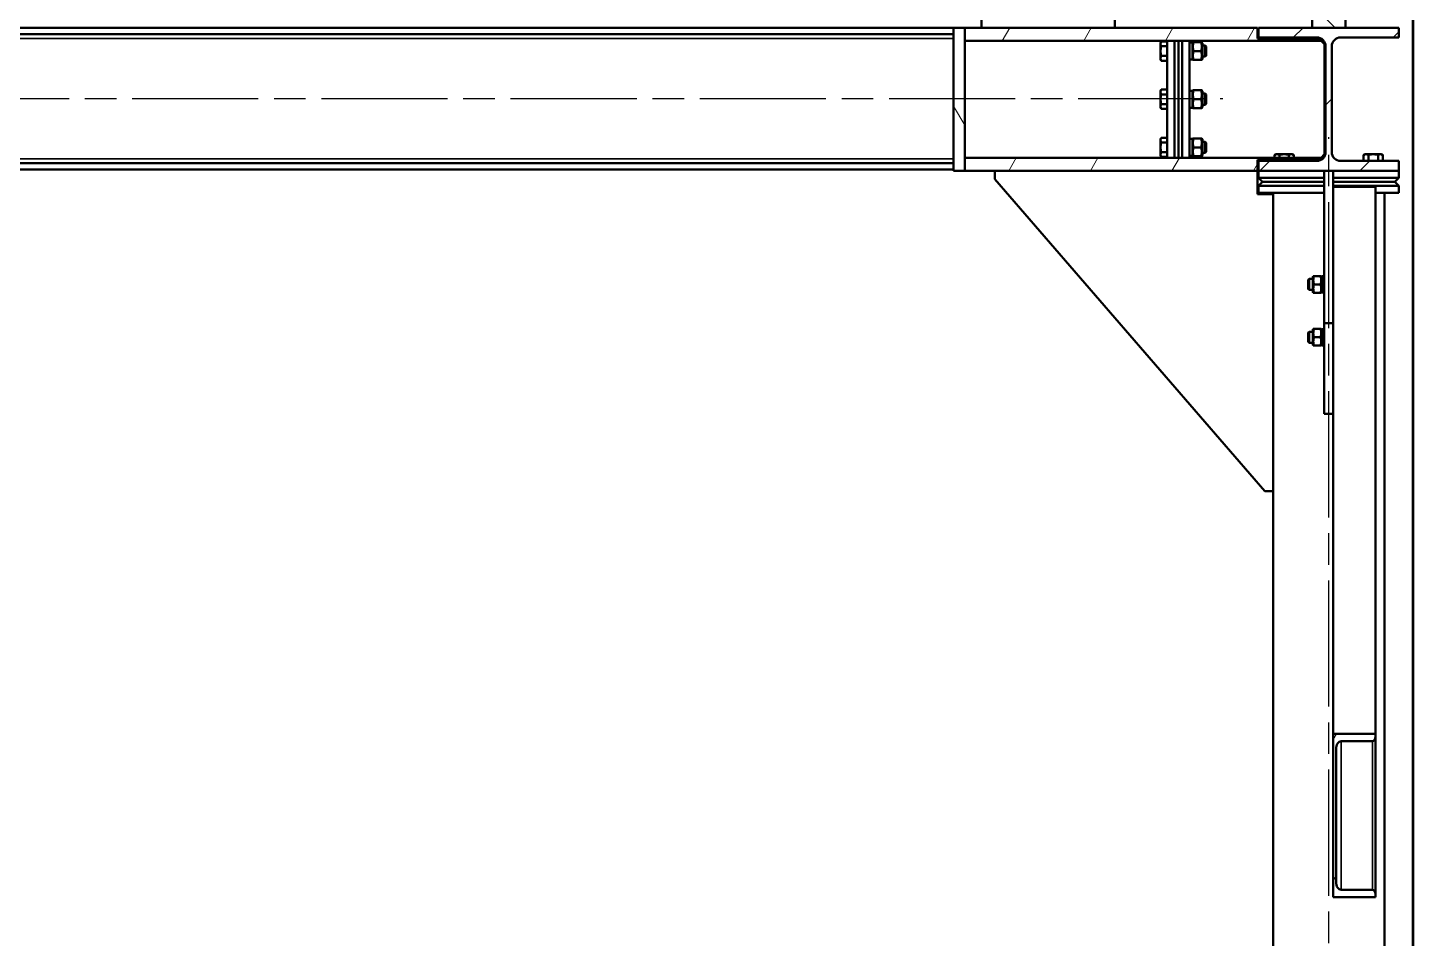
# Model space of a CAD drawing. Header units: millimetres. Extents: x 0 to 25230, y 0 to 17820.
# Drawn here: x 5399 to 7266, y 5082 to 6310 of the extents above; entities that cross this region are included whole.
import ezdxf

# ---------------------------------------------------------------- set-up
doc = ezdxf.new("R2010")
doc.units = ezdxf.units.MM
doc.header["$LTSCALE"] = 30
doc.linetypes.add('CHAIN', pattern=[0.7087, 0.4724, -0.0591, 0.1181, -0.0591])
for name, color, linetype, lineweight in [('Видимые тонкие (ГОСТ)', 7, 'Continuous', 35), ('Видимый контур (ГОСТ)', 7, 'Continuous', 50), ('Осевая линия (ГОСТ)', 7, 'Continuous', 25), ('Штриховка (ГОСТ)', 7, 'Continuous', 18)]:
    doc.layers.add(name, color=color, linetype=linetype, lineweight=lineweight)
pattern_1 = [(60, (0, 0), (-82.4889, 47.625), [])]
pattern_2 = [(30, (0, 0), (-47.625, 82.4889), [])]

msp = doc.modelspace()

# ---------------------------------------------------------------- hatches: boundary and pattern name
at = {"layer": 'Штриховка (ГОСТ)'}
h = msp.add_hatch(dxfattribs=at)
h.set_pattern_fill('ANSI31', color=256, scale=762, angle=-14.9999778, style=0)
h.set_pattern_definition(pattern_2)
edge = h.paths.add_edge_path()
edge.add_line((6702.2331, 6369.1184), (6702.2879, 6369.1184))
edge.add_line((6702.2879, 6369.1184), (6706.0956, 6369.1184))
edge.add_line((6706.0956, 6369.1184), (6706.0956, 6373.3184))
edge.add_line((6706.0956, 6373.3184), (6684.3456, 6373.3184))
edge.add_line((6684.3456, 6373.3184), (6684.3456, 6309.5684))
edge.add_line((6684.3456, 6309.5684), (6691.7827, 6309.5684))
edge.add_ellipse((6687.3456, 6310.3184), major_axis=(0.75, 4.4371), ratio=1, start_angle=270, end_angle=279.5940682)
edge.add_line((6691.8456, 6310.3184), (6691.8456, 6361.2434))
edge.add_ellipse((6699.7206, 6361.2434), major_axis=(0, 7.875), ratio=1, start_angle=0, end_angle=90, ccw=False)
edge.add_line((6699.7206, 6369.1184), (6702.2331, 6369.1184))
edge.add_line((6702.2331, 6369.1184), (6702.2331, 6369.1184))
h = msp.add_hatch(dxfattribs=at)
h.set_pattern_fill('ANSI31', color=256, scale=762, angle=-14.9999778, style=0)
h.set_pattern_definition(pattern_2)
edge = h.paths.add_edge_path()
edge.add_line((6846.4581, 6369.1184), (6842.5956, 6369.1184))
edge.add_line((6842.5956, 6369.1184), (6842.5956, 6373.3184))
edge.add_line((6842.5956, 6373.3184), (6864.3456, 6373.3184))
edge.add_line((6864.3456, 6373.3184), (6864.3456, 6309.5684))
edge.add_line((6864.3456, 6309.5684), (6856.9086, 6309.5684))
edge.add_ellipse((6861.3456, 6310.3184), major_axis=(0, -4.5), ratio=1, start_angle=270, end_angle=279.5940682, ccw=False)
edge.add_line((6856.8456, 6310.3184), (6856.8456, 6361.2434))
edge.add_ellipse((6848.9706, 6361.2434), major_axis=(7.875, 0), ratio=1, start_angle=0, end_angle=90)
edge.add_line((6848.9706, 6369.1184), (6846.4581, 6369.1184))
h = msp.add_hatch(dxfattribs=at)
h.set_pattern_fill('ANSI31', color=256, scale=762, angle=90.0002105, style=0)
h.set_pattern_definition([(135.0002, (0, 0), (-67.3517, -67.3522), [])])
h.paths.add_polyline_path([(7129.8456, 6309.5684), (7174.8456, 6309.5684), (7174.8456, 6350.8184), (7129.8456, 6350.8184)])
h = msp.add_hatch(dxfattribs=at)
h.set_pattern_fill('ANSI31', color=256, scale=762, angle=75.0001754, style=0)
h.set_pattern_definition([(120.0002, (0, 0), (-82.4888, -47.6253), [])])
h.paths.add_polyline_path([(6646.8456, 6116.8184), (6661.8456, 6116.8184), (6661.8456, 6134.2885), (6661.8456, 6292.0983), (6661.8456, 6309.5684), (6646.8456, 6309.5684)])
h = msp.add_hatch(dxfattribs=at)
h.set_pattern_fill('ANSI31', color=256, scale=762, angle=14.9999778, style=0)
h.set_pattern_definition(pattern_1)
h.paths.add_polyline_path([(7143.5657, 6292.0983), (7140.7206, 6294.9434), (7056.3456, 6294.9434), (7056.3456, 6309.5684), (6864.3456, 6309.5684), (6856.9086, 6309.5684), (6691.7827, 6309.5684), (6684.3456, 6309.5684), (6661.8456, 6309.5684), (6661.8456, 6292.0983)])
h = msp.add_hatch(dxfattribs=at)
h.set_pattern_fill('ANSI31', color=256, scale=762, style=0)
h.set_pattern_definition([(45, (0, 0), (-67.3519, 67.3519), [])])
edge = h.paths.add_edge_path()
edge.add_line((7057.8456, 6129.9434), (7057.8456, 6116.8184))
edge.add_line((7057.8456, 6116.8184), (7246.8456, 6116.8184))
edge.add_line((7246.8456, 6116.8184), (7246.8456, 6129.9434))
edge.add_line((7246.8456, 6129.9434), (7168.4706, 6129.9434))
edge.add_ellipse((7168.4706, 6141.9434), major_axis=(-12, 0), ratio=1, start_angle=0, end_angle=90, ccw=False)
edge.add_line((7156.4706, 6141.9434), (7156.4706, 6284.4434))
edge.add_ellipse((7168.4706, 6284.4434), major_axis=(0, 12), ratio=1, start_angle=0, end_angle=90, ccw=False)
edge.add_line((7168.4706, 6296.4434), (7246.8456, 6296.4434))
edge.add_line((7246.8456, 6296.4434), (7246.8456, 6309.5684))
edge.add_line((7246.8456, 6309.5684), (7057.8456, 6309.5684))
edge.add_line((7057.8456, 6309.5684), (7057.8456, 6296.4434))
edge.add_line((7057.8456, 6296.4434), (7136.2206, 6296.4434))
edge.add_ellipse((7136.2206, 6284.4434), major_axis=(12, 0), ratio=1, start_angle=0, end_angle=90, ccw=False)
edge.add_line((7148.2206, 6284.4434), (7148.2206, 6141.9434))
edge.add_ellipse((7136.2206, 6141.9434), major_axis=(0, -12), ratio=1, start_angle=0, end_angle=90, ccw=False)
edge.add_line((7136.2206, 6129.9434), (7057.8456, 6129.9434))
h = msp.add_hatch(dxfattribs=at)
h.set_pattern_fill('ANSI31', color=256, scale=762, angle=14.9999778, style=0)
h.set_pattern_definition(pattern_1)
h.paths.add_polyline_path([(6661.8456, 6134.2885), (6661.8456, 6116.8184), (7056.3456, 6116.8184), (7056.3456, 6131.4434), (7140.7206, 6131.4434), (7143.5657, 6134.2885)])
h = msp.add_hatch(dxfattribs=at)
h.set_pattern_fill('ANSI31', color=256, scale=762, angle=14.9999778, style=0)
h.set_pattern_definition(pattern_1)
edge = h.paths.add_edge_path()
edge.add_line((7211.2206, 5147.608), (7169.3706, 5147.608))
edge.add_ellipse((7169.3706, 5158.0553), major_axis=(0, -10.4472), ratio=0.68199836, start_angle=270, end_angle=360, ccw=False)
edge.add_line((7162.2456, 5158.0553), (7162.2456, 5337.3079))
edge.add_ellipse((7169.3706, 5337.3079), major_axis=(0, 10.4472), ratio=0.68199836, start_angle=0, end_angle=90, ccw=False)
edge.add_line((7169.3706, 5347.7551), (7211.2206, 5347.7551))
edge.add_ellipse((7211.2206, 5353.8035), major_axis=(0, 6.0484), ratio=0.68199836, start_angle=180, end_angle=270)
edge.add_line((7215.3456, 5353.8035), (7215.3456, 5357.6525))
edge.add_line((7215.3456, 5357.6525), (7158.3456, 5357.6525))
edge.add_line((7158.3456, 5357.6525), (7158.3456, 5137.7106))
edge.add_line((7158.3456, 5137.7106), (7215.3456, 5137.7106))
edge.add_line((7215.3456, 5137.7106), (7215.3456, 5141.5596))
edge.add_ellipse((7211.2206, 5141.5596), major_axis=(0, -6.0484), ratio=0.68199836, start_angle=90, end_angle=180)

# ---------------------------------------------------------------- linework, layer by layer
at = {"layer": 'Видимые тонкие (ГОСТ)'}
for p, q in [((2332.8456, 6294.9434), (6646.8456, 6294.9434)), ((2638.1343, 6132.9434), (6646.8456, 6132.9434)), ((7169.3706, 5147.608), (7169.3706, 5347.7551)), ((7211.2206, 5147.608), (7211.2206, 5347.7551))]:
    msp.add_line(p, q, dxfattribs=at)
at = {"layer": 'Видимый контур (ГОСТ)'}
for p, q in [((7266.3456, 4141.0996), (7266.3456, 6614.8184)), ((7265.5956, 6574.209), (7265.5956, 4159.8496)), ((6684.3456, 6373.3184), (6684.3456, 6309.5684)), ((6864.3456, 6309.5684), (6864.3456, 6373.3184)), ((7129.8456, 6350.8184), (7129.8456, 6309.5684)), ((7174.8456, 6309.5684), (7174.8456, 6350.8184)), ((2332.8456, 6309.5684), (6646.8456, 6309.5684)), ((2332.8456, 6300.9434), (6646.8456, 6300.9434)), ((6661.8456, 6309.5684), (6646.8456, 6309.5684)), ((6646.8456, 6309.5684), (6646.8456, 6116.8184)), ((7056.3456, 6309.5684), (6661.8456, 6309.5684)), ((6661.8456, 6309.5684), (6661.8456, 6292.0983)), ((6661.8456, 6116.8184), (6661.8456, 6309.5684)), ((6684.3456, 6309.5684), (6691.7827, 6309.5684)), ((6856.9086, 6309.5684), (6864.3456, 6309.5684)), ((7056.3456, 6294.9434), (7056.3456, 6309.5684)), ((7140.7206, 6294.9434), (7056.3456, 6294.9434)), ((7246.8456, 6309.5684), (7057.8456, 6309.5684)), ((7057.8456, 6309.5684), (7057.8456, 6296.4434)), ((7057.8456, 6296.4434), (7136.2206, 6296.4434)), ((7129.8456, 6309.5684), (7174.8456, 6309.5684)), ((7143.5657, 6292.0983), (7140.7206, 6294.9434)), ((7168.4706, 6296.4434), (7246.8456, 6296.4434)), ((7246.8456, 6296.4434), (7246.8456, 6309.5684)), ((6661.8456, 6292.0983), (7143.5657, 6292.0983)), ((6925.4706, 6288.7559), (6926.8002, 6291.0588)), ((6925.4706, 6267.3809), (6925.4706, 6288.7559)), ((6926.8002, 6291.0588), (6934.8456, 6291.0588)), ((6926.8002, 6284.5636), (6934.8456, 6284.5636)), ((6934.8456, 6134.2885), (6934.8456, 6292.0983)), ((6944.5956, 6292.0983), (6944.5956, 6134.2885)), ((6949.8456, 6292.0983), (6949.8456, 6134.2885)), ((6949.8456, 6134.2885), (6949.8456, 6292.0983)), ((6955.0956, 6134.2885), (6955.0956, 6292.0983)), ((6964.8456, 6292.0983), (6964.8456, 6134.2885)), ((6966.9062, 6289.5059), (6968.5956, 6289.5059)), ((6968.5956, 6288.8684), (6969.2884, 6290.0684)), ((6968.5956, 6289.5059), (6968.5956, 6266.6309)), ((6969.2884, 6290.0684), (6970.3602, 6290.0684)), ((6970.3602, 6290.0684), (6980.331, 6290.0684)), ((6970.3602, 6278.0684), (6980.331, 6278.0684)), ((6980.331, 6290.0684), (6981.4028, 6290.0684)), ((6982.0956, 6288.8684), (6981.4028, 6290.0684)), ((6982.0956, 6267.2684), (6982.0956, 6288.8684)), ((6982.0956, 6285.5684), (6986.0956, 6285.5684)), ((6986.0956, 6270.5684), (6986.0956, 6285.5684)), ((6987.3456, 6284.3184), (6986.0956, 6285.5684)), ((6987.3456, 6284.3184), (6987.3456, 6271.8184)), ((7146.7206, 6287.4434), (7142.0657, 6292.0983)), ((7146.7206, 6287.4434), (7146.7206, 6138.9434)), ((7148.2206, 6284.4434), (7148.2206, 6141.9434)), ((7156.4706, 6141.9434), (7156.4706, 6284.4434)), ((6925.4706, 6267.3809), (6926.8002, 6265.0781)), ((6926.8002, 6271.5733), (6934.8456, 6271.5733)), ((6926.8002, 6265.0781), (6934.8456, 6265.0781)), ((6964.8456, 6266.6309), (6968.5956, 6266.6309)), ((6968.5956, 6267.2684), (6969.2884, 6266.0684)), ((6970.3602, 6266.0684), (6969.2884, 6266.0684)), ((6970.3602, 6266.0684), (6980.331, 6266.0684)), ((6981.4028, 6266.0684), (6980.331, 6266.0684)), ((6982.0956, 6267.2684), (6981.4028, 6266.0684)), ((6982.0956, 6270.5684), (6986.0956, 6270.5684)), ((6987.3456, 6271.8184), (6986.0956, 6270.5684)), ((6925.4706, 6223.8809), (6926.8002, 6226.1838)), ((6925.4706, 6202.5059), (6925.4706, 6223.8809)), ((6926.8002, 6226.1838), (6934.8456, 6226.1838)), ((6926.8002, 6219.6886), (6934.8456, 6219.6886)), ((6966.9062, 6224.6309), (6968.5956, 6224.6309)), ((6968.5956, 6223.9934), (6969.2884, 6225.1934)), ((6968.5956, 6224.6309), (6968.5956, 6201.7559)), ((6969.2884, 6225.1934), (6970.3602, 6225.1934)), ((6970.3602, 6225.1934), (6980.331, 6225.1934)), ((6980.331, 6225.1934), (6981.4028, 6225.1934)), ((6982.0956, 6223.9934), (6981.4028, 6225.1934)), ((6982.0956, 6202.3934), (6982.0956, 6223.9934)), ((6982.0956, 6220.6934), (6986.0956, 6220.6934)), ((6986.0956, 6205.6934), (6986.0956, 6220.6934)), ((6987.3456, 6219.4434), (6986.0956, 6220.6934)), ((6987.3456, 6219.4434), (6987.3456, 6206.9434)), ((6925.4706, 6202.5059), (6926.8002, 6200.2031)), ((6926.8002, 6206.6983), (6934.8456, 6206.6983)), ((6926.8002, 6200.2031), (6934.8456, 6200.2031)), ((6964.8456, 6201.7559), (6968.5956, 6201.7559)), ((6968.5956, 6202.3934), (6969.2884, 6201.1934)), ((6970.3602, 6201.1934), (6969.2884, 6201.1934)), ((6970.3602, 6213.1934), (6980.331, 6213.1934)), ((6970.3602, 6201.1934), (6980.331, 6201.1934)), ((6981.4028, 6201.1934), (6980.331, 6201.1934)), ((6982.0956, 6202.3934), (6981.4028, 6201.1934)), ((6982.0956, 6205.6934), (6986.0956, 6205.6934)), ((6987.3456, 6206.9434), (6986.0956, 6205.6934)), ((6925.4706, 6159.0059), (6926.8002, 6161.3088)), ((6925.4706, 6137.6309), (6925.4706, 6159.0059)), ((6926.8002, 6161.3088), (6934.8456, 6161.3088)), ((6926.8002, 6154.8136), (6934.8456, 6154.8136)), ((6966.9062, 6159.7559), (6968.5956, 6159.7559)), ((6968.5956, 6159.1184), (6969.2884, 6160.3184)), ((6968.5956, 6159.7559), (6968.5956, 6136.8809)), ((6969.2884, 6160.3184), (6970.3602, 6160.3184)), ((6970.3602, 6160.3184), (6980.331, 6160.3184)), ((6970.3602, 6148.3184), (6980.331, 6148.3184)), ((6980.331, 6160.3184), (6981.4028, 6160.3184)), ((6982.0956, 6159.1184), (6981.4028, 6160.3184)), ((6982.0956, 6137.5184), (6982.0956, 6159.1184)), ((6982.0956, 6155.8184), (6986.0956, 6155.8184)), ((6986.0956, 6140.8184), (6986.0956, 6155.8184)), ((6987.3456, 6154.5684), (6986.0956, 6155.8184)), ((6987.3456, 6154.5684), (6987.3456, 6142.0684)), ((2332.8456, 6126.9434), (6646.8456, 6126.9434)), ((6661.8456, 6134.2885), (6661.8456, 6116.8184)), ((7143.5657, 6134.2885), (6661.8456, 6134.2885)), ((6925.4706, 6137.6309), (6926.8002, 6135.3281)), ((6926.8002, 6141.8233), (6934.8456, 6141.8233)), ((6926.8002, 6135.3281), (6934.8456, 6135.3281)), ((6964.8456, 6136.8809), (6968.5956, 6136.8809)), ((6968.5956, 6137.5184), (6969.2884, 6136.3184)), ((6970.3602, 6136.3184), (6969.2884, 6136.3184)), ((6970.3602, 6136.3184), (6980.331, 6136.3184)), ((6981.4028, 6136.3184), (6980.331, 6136.3184)), ((6982.0956, 6137.5184), (6981.4028, 6136.3184)), ((6982.0956, 6140.8184), (6986.0956, 6140.8184)), ((6987.3456, 6142.0684), (6986.0956, 6140.8184)), ((7056.3456, 6116.8184), (7056.3456, 6131.4434)), ((7056.3456, 6131.4434), (7140.7206, 6131.4434)), ((7057.8456, 6129.9434), (7057.8456, 6116.8184)), ((7136.2206, 6129.9434), (7057.8456, 6129.9434)), ((7081.6581, 6139.3184), (7079.3552, 6137.9889)), ((7079.3552, 6137.9889), (7079.3552, 6134.2885)), ((7079.3552, 6131.4434), (7079.3552, 6129.9434)), ((7081.6581, 6139.3184), (7103.0331, 6139.3184)), ((7085.8504, 6137.9889), (7085.8504, 6134.2885)), ((7085.8504, 6131.4434), (7085.8504, 6129.9434)), ((7098.8408, 6137.9889), (7098.8408, 6134.2885)), ((7098.8408, 6131.4434), (7098.8408, 6129.9434)), ((7103.0331, 6139.3184), (7105.336, 6137.9889)), ((7105.336, 6137.9889), (7105.336, 6134.2885)), ((7105.336, 6131.4434), (7105.336, 6129.9434)), ((7140.7206, 6131.4434), (7143.5657, 6134.2885)), ((7142.0657, 6134.2885), (7146.7206, 6138.9434)), ((7246.8456, 6129.9434), (7168.4706, 6129.9434)), ((7201.6581, 6139.3184), (7199.3552, 6137.9889)), ((7199.3552, 6137.9889), (7199.3552, 6129.9434)), ((7201.6581, 6139.3184), (7223.0331, 6139.3184)), ((7205.8504, 6137.9889), (7205.8504, 6129.9434)), ((7218.8408, 6137.9889), (7218.8408, 6129.9434)), ((7223.0331, 6139.3184), (7225.336, 6137.9889)), ((7225.336, 6137.9889), (7225.336, 6129.9434)), ((7246.8456, 6116.8184), (7246.8456, 6129.9434)), ((2332.8456, 6118.3184), (6646.8456, 6118.3184)), ((6646.8456, 6116.8184), (6661.8456, 6116.8184)), ((6661.8456, 6116.8184), (7056.3456, 6116.8184)), ((6702.3456, 6116.8184), (6702.3456, 6105.5684)), ((7056.3456, 6085.3184), (7056.3456, 6116.8184)), ((7057.8456, 6116.8184), (7246.8456, 6116.8184)), ((7057.8456, 6116.8184), (7057.8456, 6107.0684)), ((7063.0956, 6101.8184), (7057.8456, 6107.0684)), ((7146.3456, 6107.0684), (7057.8456, 6107.0684)), ((7146.3456, 5911.2828), (7146.3456, 6116.8184)), ((7158.3456, 6116.8184), (7158.3456, 5911.2828)), ((7246.8456, 6107.0684), (7158.3456, 6107.0684)), ((7241.5956, 6101.8184), (7246.8456, 6107.0684)), ((7246.8456, 6116.8184), (7246.8456, 6107.0684)), ((6702.3456, 6105.5684), (7066.0956, 5684.8184)), ((7063.0956, 6101.8184), (7057.8456, 6096.5684)), ((7057.8456, 6096.5684), (7146.3456, 6096.5684)), ((7057.8456, 6086.8184), (7057.8456, 6096.5684)), ((7063.0956, 6101.8184), (7146.3456, 6101.8184)), ((7146.3456, 6101.8184), (7063.0956, 6101.8184)), ((7158.3456, 6101.8184), (7241.5956, 6101.8184)), ((7241.5956, 6101.8184), (7158.3456, 6101.8184)), ((7158.3456, 6096.5684), (7246.8456, 6096.5684)), ((7215.3456, 6095.1263), (7158.3456, 6095.1263)), ((7215.3456, 5357.6525), (7215.3456, 6095.1263)), ((7241.5956, 6101.8184), (7246.8456, 6096.5684)), ((7246.8456, 6086.8184), (7246.8456, 6096.5684)), ((7077.3456, 6085.3184), (7056.3456, 6085.3184)), ((7057.8456, 6086.8184), (7146.3456, 6086.8184)), ((7077.3456, 3174.5684), (7077.3456, 6086.8184)), ((7077.3456, 5684.8184), (7077.3456, 6085.3184)), ((7215.3456, 6086.8184), (7246.8456, 6086.8184)), ((7227.3456, 3174.5684), (7227.3456, 6086.8184)), ((7124.7456, 5969.869), (7125.9956, 5971.119)), ((7124.7456, 5957.369), (7124.7456, 5969.869)), ((7124.7456, 5957.369), (7125.9956, 5956.119)), ((7125.9956, 5971.119), (7125.9956, 5956.119)), ((7130.9706, 5971.119), (7125.9956, 5971.119)), ((7130.9706, 5973.744), (7131.6201, 5974.869)), ((7130.9706, 5973.744), (7130.9706, 5953.494)), ((7131.6201, 5974.869), (7132.6249, 5974.869)), ((7132.6249, 5974.869), (7141.3163, 5974.869)), ((7132.6249, 5963.619), (7141.3163, 5963.619)), ((7141.3163, 5974.869), (7142.3211, 5974.869)), ((7142.9706, 5973.744), (7142.3211, 5974.869)), ((7142.9706, 5952.5565), (7142.9706, 5974.6815)), ((7146.3456, 5974.6815), (7142.9706, 5974.6815)), ((7130.9706, 5956.119), (7125.9956, 5956.119)), ((7130.9706, 5953.494), (7131.6201, 5952.369)), ((7132.6249, 5952.369), (7131.6201, 5952.369)), ((7132.6249, 5952.369), (7141.3163, 5952.369)), ((7142.3211, 5952.369), (7141.3163, 5952.369)), ((7142.9706, 5953.494), (7142.3211, 5952.369)), ((7144.4911, 5952.5565), (7142.9706, 5952.5565)), ((7130.9706, 5902.437), (7131.6201, 5903.562)), ((7130.9706, 5902.437), (7130.9706, 5882.187)), ((7131.6201, 5903.562), (7132.6249, 5903.562)), ((7132.6249, 5903.562), (7141.3163, 5903.562)), ((7141.3163, 5903.562), (7142.3211, 5903.562)), ((7142.9706, 5902.437), (7142.3211, 5903.562)), ((7142.9706, 5881.2495), (7142.9706, 5903.3745)), ((7146.3456, 5903.3745), (7142.9706, 5903.3745)), ((7158.3456, 5911.2828), (7146.3456, 5911.2828)), ((7146.3456, 5789.0684), (7146.3456, 5911.2828)), ((7158.3456, 5911.2828), (7158.3456, 5899.5808)), ((7124.7456, 5898.562), (7125.9956, 5899.812)), ((7124.7456, 5886.062), (7124.7456, 5898.562)), ((7124.7456, 5886.062), (7125.9956, 5884.812)), ((7125.9956, 5899.812), (7125.9956, 5884.812)), ((7130.9706, 5899.812), (7125.9956, 5899.812)), ((7130.9706, 5884.812), (7125.9956, 5884.812)), ((7130.9706, 5882.187), (7131.6201, 5881.062)), ((7132.6249, 5892.312), (7141.3163, 5892.312)), ((7142.9706, 5882.187), (7142.3211, 5881.062)), ((7158.3456, 5357.6525), (7158.3456, 5899.5808)), ((7132.6249, 5881.062), (7131.6201, 5881.062)), ((7132.6249, 5881.062), (7141.3163, 5881.062)), ((7142.3211, 5881.062), (7141.3163, 5881.062)), ((7144.4911, 5881.2495), (7142.9706, 5881.2495)), ((7158.3456, 5789.0684), (7146.3456, 5789.0684)), ((7066.0956, 5684.8184), (7077.3456, 5684.8184)), ((7215.3456, 5357.6525), (7158.3456, 5357.6525)), ((7158.3456, 5357.6525), (7158.3456, 5137.7106)), ((7169.3706, 5347.7551), (7211.2206, 5347.7551)), ((7215.3456, 5353.8035), (7215.3456, 5357.6525)), ((7215.3456, 5141.5596), (7215.3456, 5353.8035)), ((7162.2456, 5158.0553), (7162.2456, 5337.3079)), ((7158.3456, 5137.7106), (7215.3456, 5137.7106)), ((7211.2206, 5147.608), (7169.3706, 5147.608)), ((7215.3456, 5137.7106), (7215.3456, 5141.5596))]:
    msp.add_line(p, q, dxfattribs=at)
for centre, radius, start, end in [((6687.3456, 6310.3184), 4.5, 350.4059318, 0), ((6861.3456, 6310.3184), 4.5, 180, 189.5940682), ((7136.2206, 6284.4434), 12, 0, 90), ((7168.4706, 6284.4434), 12, 90, 180), ((7136.2206, 6141.9434), 12, 270, 0), ((7168.4706, 6141.9434), 12, 180, 270)]:
    msp.add_arc(centre, radius, start, end, dxfattribs=at)
for centre, major_axis, ratio, start_param, end_param in [((6966.9062, 6278.0684), (-31.4243, 0), 0.363970234, 4.71238898, 4.778009836), ((6966.9062, 6213.1934), (-31.4243, 0), 0.363970234, 4.71238898, 4.778009836), ((6966.9062, 6148.3184), (-31.4243, 0), 0.363970234, 4.71238898, 4.778009836), ((7144.4911, 5963.619), (30.394, 0), 0.363970234, 4.71238898, 4.773443855), ((7144.4911, 5892.312), (30.394, 0), 0.363970234, 4.71238898, 4.773443855), ((7169.3706, 5337.3079), (0, 10.4472), 0.68199836, 0, 1.570796327), ((7211.2206, 5353.8035), (0, 6.0484), 0.68199836, 3.141592654, 4.71238898), ((7169.3706, 5158.0553), (0, -10.4472), 0.68199836, 4.71238898, 6.283185307), ((7211.2206, 5141.5596), (0, -6.0484), 0.68199836, 1.570796327, 3.141592654)]:
    msp.add_ellipse(centre, major_axis=major_axis, ratio=ratio, start_param=start_param, end_param=end_param, dxfattribs=at)
for points, weights in [([(6926.8002, 6284.5636), (6924.9252, 6287.8112), (6926.8002, 6291.0588)], [1.16025403784, 1.33974596216, 1.16025403784]), ([(6926.8002, 6271.5733), (6924.9252, 6278.0684), (6926.8002, 6284.5636)], [1.16025403784, 1.33974596216, 1.16025403784]), ([(6970.3602, 6290.0684), (6968.3602, 6284.0684), (6970.3602, 6278.0684)], [1, 1.15470053838, 1]), ([(6970.3602, 6278.0684), (6968.3602, 6272.0684), (6970.3602, 6266.0684)], [1, 1.15470053838, 1]), ([(6980.331, 6278.0684), (6982.331, 6284.0684), (6980.331, 6290.0684)], [1, 1.15470053838, 1]), ([(6980.331, 6266.0684), (6982.331, 6272.0684), (6980.331, 6278.0684)], [1, 1.15470053838, 1]), ([(6926.8002, 6265.0781), (6924.9252, 6268.3257), (6926.8002, 6271.5733)], [1.16025403784, 1.33974596216, 1.16025403784]), ([(6926.8002, 6219.6886), (6924.9252, 6222.9362), (6926.8002, 6226.1838)], [1.16025403784, 1.33974596216, 1.16025403784]), ([(6926.8002, 6206.6983), (6924.9252, 6213.1934), (6926.8002, 6219.6886)], [1.16025403784, 1.33974596216, 1.16025403784]), ([(6970.3602, 6225.1934), (6968.3602, 6219.1934), (6970.3602, 6213.1934)], [1, 1.15470053838, 1]), ([(6980.331, 6213.1934), (6982.331, 6219.1934), (6980.331, 6225.1934)], [1, 1.15470053838, 1]), ([(6926.8002, 6200.2031), (6924.9252, 6203.4507), (6926.8002, 6206.6983)], [1.16025403784, 1.33974596216, 1.16025403784]), ([(6970.3602, 6213.1934), (6968.3602, 6207.1934), (6970.3602, 6201.1934)], [1, 1.15470053838, 1]), ([(6980.331, 6201.1934), (6982.331, 6207.1934), (6980.331, 6213.1934)], [1, 1.15470053838, 1]), ([(6926.8002, 6154.8136), (6924.9252, 6158.0612), (6926.8002, 6161.3088)], [1.16025403784, 1.33974596216, 1.16025403784]), ([(6926.8002, 6141.8233), (6924.9252, 6148.3184), (6926.8002, 6154.8136)], [1.16025403784, 1.33974596216, 1.16025403784]), ([(6970.3602, 6160.3184), (6968.3602, 6154.3184), (6970.3602, 6148.3184)], [1, 1.15470053838, 1]), ([(6970.3602, 6148.3184), (6968.3602, 6142.3184), (6970.3602, 6136.3184)], [1, 1.15470053838, 1]), ([(6980.331, 6148.3184), (6982.331, 6154.3184), (6980.331, 6160.3184)], [1, 1.15470053838, 1]), ([(6980.331, 6136.3184), (6982.331, 6142.3184), (6980.331, 6148.3184)], [1, 1.15470053838, 1]), ([(6926.8002, 6135.3281), (6924.9252, 6138.5757), (6926.8002, 6141.8233)], [1.16025403784, 1.33974596216, 1.16025403784]), ([(7079.3552, 6137.9889), (7082.6028, 6139.8639), (7085.8504, 6137.9889)], [1.16025403784, 1.33974596216, 1.16025403784]), ([(7085.8504, 6137.9889), (7092.3456, 6139.8639), (7098.8408, 6137.9889)], [1.16025403784, 1.33974596216, 1.16025403784]), ([(7098.8408, 6137.9889), (7102.0884, 6139.8639), (7105.336, 6137.9889)], [1.16025403784, 1.33974596216, 1.16025403784]), ([(7199.3552, 6137.9889), (7202.6028, 6139.8639), (7205.8504, 6137.9889)], [1.16025403784, 1.33974596216, 1.16025403784]), ([(7205.8504, 6137.9889), (7212.3456, 6139.8639), (7218.8408, 6137.9889)], [1.16025403784, 1.33974596216, 1.16025403784]), ([(7218.8408, 6137.9889), (7222.0884, 6139.8639), (7225.336, 6137.9889)], [1.16025403784, 1.33974596216, 1.16025403784]), ([(7132.6249, 5974.869), (7130.7499, 5969.244), (7132.6249, 5963.619)], [1, 1.15470053838, 1]), ([(7132.6249, 5963.619), (7130.7499, 5957.994), (7132.6249, 5952.369)], [1, 1.15470053838, 1]), ([(7141.3163, 5963.619), (7143.1913, 5969.244), (7141.3163, 5974.869)], [1, 1.15470053838, 1]), ([(7141.3163, 5952.369), (7143.1913, 5957.994), (7141.3163, 5963.619)], [1, 1.15470053838, 1]), ([(7132.6249, 5903.562), (7130.7499, 5897.937), (7132.6249, 5892.312)], [1, 1.15470053838, 1]), ([(7141.3163, 5892.312), (7143.1913, 5897.937), (7141.3163, 5903.562)], [1, 1.15470053838, 1]), ([(7132.6249, 5892.312), (7130.7499, 5886.687), (7132.6249, 5881.062)], [1, 1.15470053838, 1]), ([(7141.3163, 5881.062), (7143.1913, 5886.687), (7141.3163, 5892.312)], [1, 1.15470053838, 1])]:
    msp.add_rational_spline(points, weights, degree=2, dxfattribs=at)
at = {"layer": 'Осевая линия (ГОСТ)', "linetype": 'CHAIN', "ltscale": 11.993792}
for p, q in [((1969.8456, 6213.9434), (7009.8456, 6213.9434)), ((7152.3456, 3099.5684), (7152.3456, 6161.8184))]:
    msp.add_line(p, q, dxfattribs=at)

doc.saveas('drawing.dxf')
